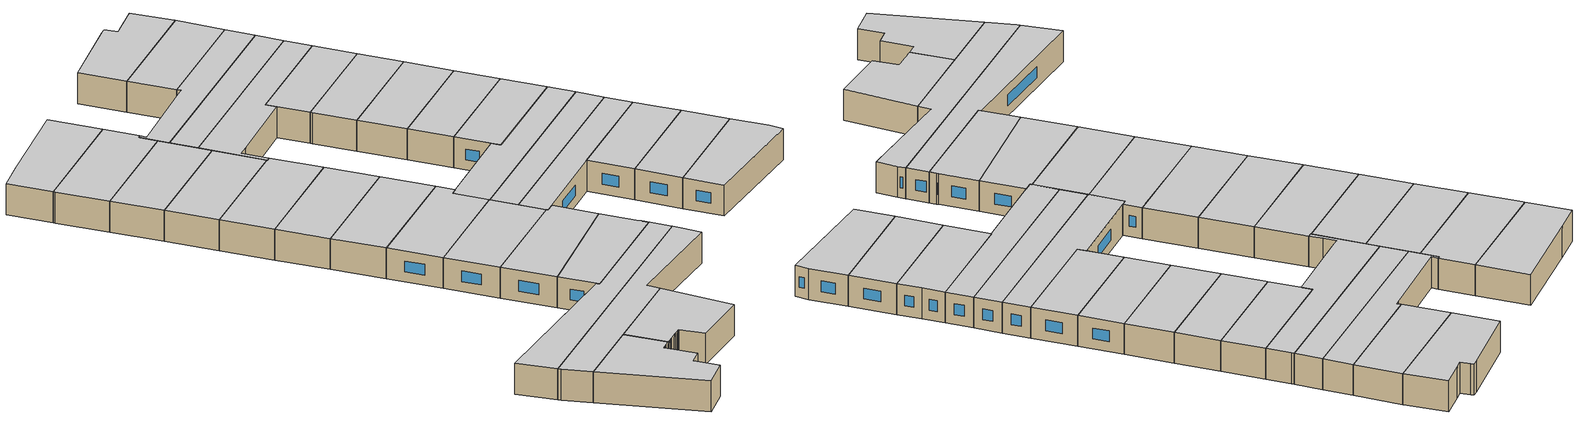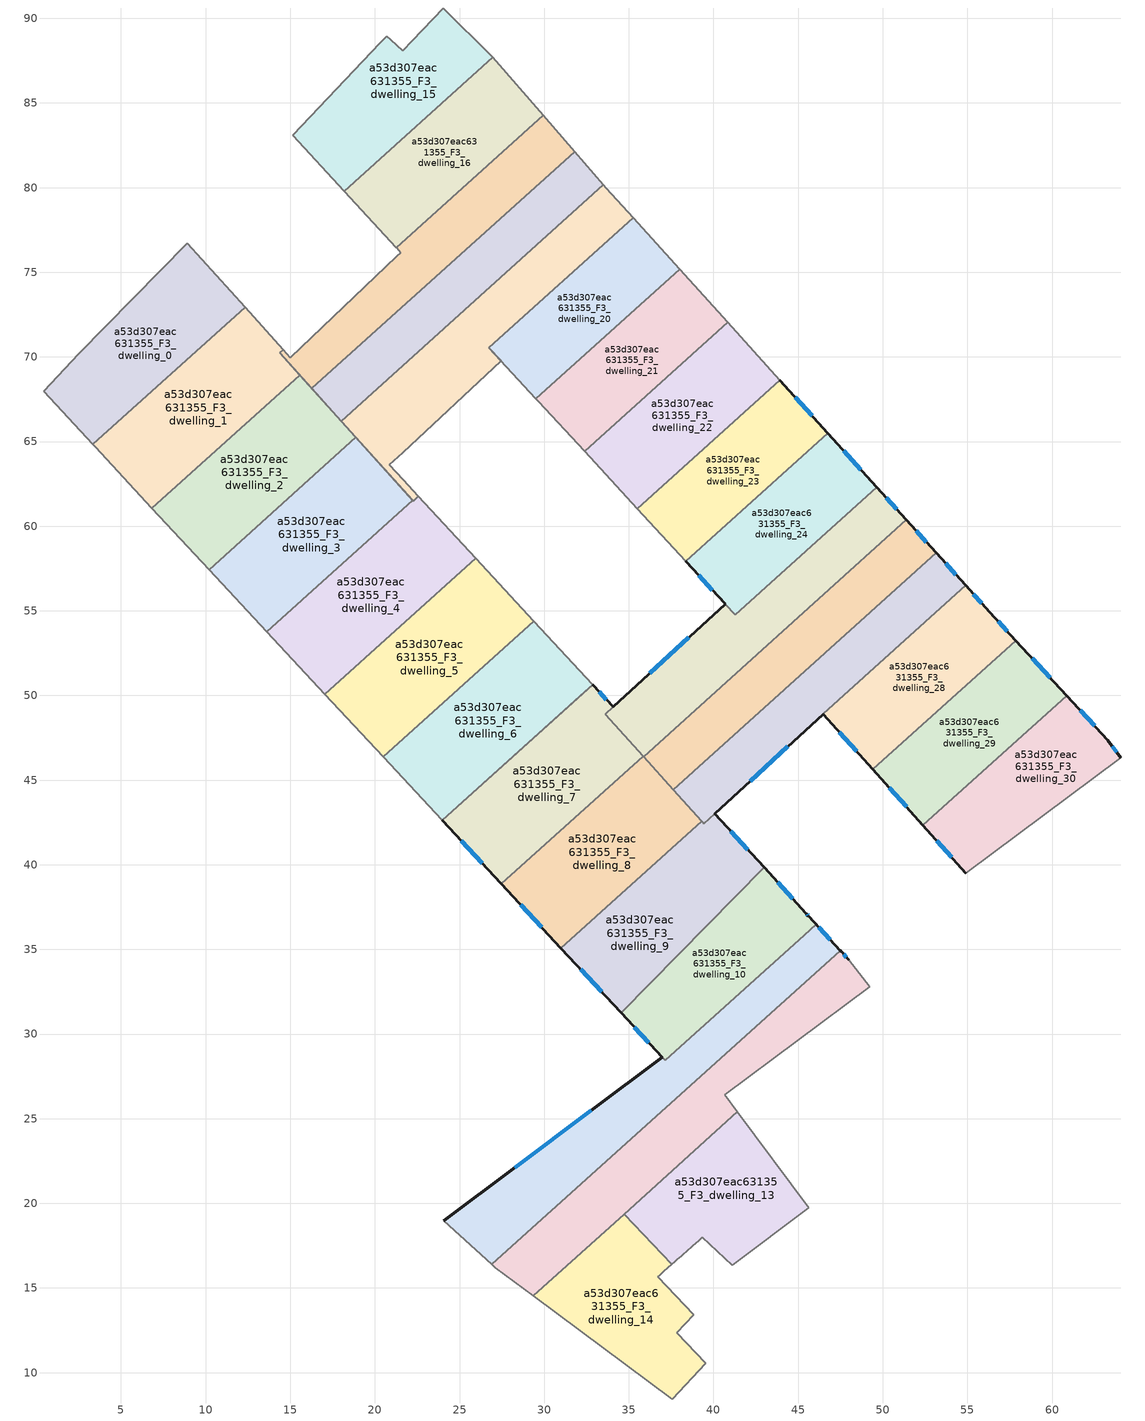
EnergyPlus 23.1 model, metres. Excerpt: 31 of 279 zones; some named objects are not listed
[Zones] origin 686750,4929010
a53d307eac631355_F3_dwelling_0
 floor to a53d307eac631355_F2_dwelling_0 (EU_floor_Construction): 8.92,76.72 12.33,72.93 3.33,64.83 0.42,67.96 2.51,70.19 z9
 wall adiabatic (EU_wall_Construction): 12.33,72.93 8.92,76.72 2.51,70.19 0.42,67.96 3.33,64.83 z9:12
 wall to a53d307eac631355_F3_dwelling_1 (EU_wall_Construction): 3.33,64.83 12.33,72.93 z9:12
 ceiling to a53d307eac631355_F4_dwelling_0 (EU_floor_Construction): 12.33,72.93 8.92,76.72 2.51,70.19 0.42,67.96 3.33,64.83 z12
a53d307eac631355_F3_dwelling_1
 floor to a53d307eac631355_F2_dwelling_1 (EU_floor_Construction): 14.57,70.43 14.37,70.25 15.55,68.93 6.83,61.07 3.47,64.68 3.33,64.83 12.33,72.93 z9
 wall to a53d307eac631355_F3_dwelling_2 (EU_wall_Construction): 6.83,61.07 15.55,68.93 z9:12
 wall adiabatic (EU_wall_Construction): 3.33,64.83 3.47,64.68 6.83,61.07 / 14.57,70.43 12.33,72.93 / 15.55,68.93 14.37,70.25 z9:12
 wall to a53d307eac631355_F3_dwelling_17 (EU_wall_Construction): 14.37,70.25 14.57,70.43 z9:12
 ceiling to a53d307eac631355_F4_dwelling_1 (EU_floor_Construction): 15.55,68.93 14.37,70.25 14.57,70.43 12.33,72.93 3.33,64.83 3.47,64.68 6.83,61.07 z12
a53d307eac631355_F3_dwelling_10
 floor to a53d307eac631355_F2_dwelling_10 (EU_floor_Construction): 45.48,37.11 45.61,36.96 46.06,36.48 45.35,35.84 37.15,28.45 34.54,31.26 42.98,39.84 z9
 wall outside (EU_wall_Construction): 45.61,36.96 45.48,37.11 42.98,39.84 / 34.54,31.26 36.97,28.64 z9:12
 wall to a53d307eac631355_F3_dwelling_9 (EU_wall_Construction): 42.98,39.84 34.54,31.26 z9:12
 wall to a53d307eac631355_F3_dwelling_11 (EU_wall_Construction): 36.97,28.64 37.15,28.45 45.35,35.84 46.06,36.48 45.61,36.96 z9:12
 window (EU_Window_Construction): 44.67,38 43.8,38.95 / 45.57,37.01 45.52,37.06 / 35.33,30.41 36.18,29.49 z9.98:11.02
 ceiling to a53d307eac631355_F4_dwelling_10 (EU_floor_Construction): 45.35,35.84 46.06,36.48 45.61,36.96 45.48,37.11 42.98,39.84 34.54,31.26 37.15,28.45 z12
a53d307eac631355_F3_dwelling_11
 floor to a53d307eac631355_F2_dwelling_11 (EU_floor_Construction): 46.06,36.48 45.62,36.97 47.5,34.92 26.9,16.4 24.07,18.97 36.97,28.64 37.15,28.45 z9
 wall outside (EU_wall_Construction): 36.97,28.64 24.07,18.97 / 47.5,34.92 45.62,36.97 z9:12
 wall to a53d307eac631355_F3_dwelling_12 (EU_wall_Construction): 26.9,16.4 47.5,34.92 z9:12
 wall adiabatic (EU_wall_Construction): 24.07,18.97 26.9,16.4 z9:12
 window (EU_Window_Construction): 32.78,25.5 28.27,22.12 / 46.89,35.59 46.23,36.3 z9.98:11.02
 ceiling to a53d307eac631355_F4_dwelling_11 (EU_floor_Construction): 37.15,28.45 36.97,28.64 24.07,18.97 26.9,16.4 47.5,34.92 45.62,36.97 46.06,36.48 z12
a53d307eac631355_F3_dwelling_12
 floor to a53d307eac631355_F2_dwelling_12 (EU_floor_Construction): 47.99,34.38 49.22,32.79 40.66,26.41 41.42,25.4 29.36,14.54 27.11,16.2 26.9,16.4 47.5,34.92 47.53,34.88 z9
 wall outside (EU_wall_Construction): 47.99,34.38 47.53,34.88 47.5,34.92 z9:12
 wall adiabatic (EU_wall_Construction): 26.9,16.4 27.11,16.2 29.36,14.54 / 41.42,25.4 40.66,26.41 49.22,32.79 47.99,34.38 z9:12
 wall to a53d307eac631355_F3_dwelling_13 (EU_wall_Construction): 34.71,19.36 41.42,25.4 z9:12
 wall to a53d307eac631355_F3_dwelling_14 (EU_wall_Construction): 29.36,14.54 34.71,19.36 z9:12
 window (EU_Window_Construction): 47.84,34.54 47.68,34.72 z9.98:11.02
 ceiling to a53d307eac631355_F4_dwelling_12 (EU_floor_Construction): 41.42,25.4 40.66,26.41 49.22,32.79 47.99,34.38 47.53,34.88 47.5,34.92 26.9,16.4 27.11,16.2 29.36,14.54 z12
a53d307eac631355_F3_dwelling_13
 floor to a53d307eac631355_F2_dwelling_13 (EU_floor_Construction): 41.42,25.4 45.62,19.75 41.11,16.34 39.34,17.98 39.23,17.88 39.12,17.79 38.78,17.49 38.62,17.35 38.55,17.29 38.09,16.89 37.87,16.69 37.72,16.55 37.53,16.39 34.71,19.36 z9
 wall adiabatic (EU_wall_Construction): 37.53,16.39 37.72,16.55 37.87,16.69 38.09,16.89 38.55,17.29 38.62,17.35 38.78,17.49 39.12,17.79 39.23,17.88 39.34,17.98 41.11,16.34 45.62,19.75 41.42,25.4 z9:12
 wall to a53d307eac631355_F3_dwelling_14 (EU_wall_Construction): 34.71,19.36 37.53,16.39 z9:12
 ceiling to a53d307eac631355_F4_dwelling_13 (EU_floor_Construction): 45.62,19.75 41.42,25.4 34.71,19.36 37.53,16.39 37.72,16.55 37.87,16.69 38.09,16.89 38.55,17.29 38.62,17.35 38.78,17.49 39.12,17.79 39.23,17.88 39.34,17.98 41.11,16.34 z12
a53d307eac631355_F3_dwelling_14
 floor to a53d307eac631355_F2_dwelling_14 (EU_floor_Construction): 37.53,16.39 37.07,15.99 37.04,15.96 36.81,15.76 36.7,15.66 38.82,13.42 37.83,12.35 39.54,10.56 37.57,8.44 29.36,14.54 34.71,19.36 z9
 wall adiabatic (EU_wall_Construction): 29.36,14.54 37.57,8.44 39.54,10.56 37.83,12.35 38.82,13.42 36.7,15.66 36.81,15.76 37.04,15.96 37.07,15.99 37.53,16.39 z9:12
 ceiling to a53d307eac631355_F4_dwelling_14 (EU_floor_Construction): 37.57,8.44 39.54,10.56 37.83,12.35 38.82,13.42 36.7,15.66 36.81,15.76 37.04,15.96 37.07,15.99 37.53,16.39 34.71,19.36 29.36,14.54 z12
a53d307eac631355_F3_dwelling_15
 floor to a53d307eac631355_F2_dwelling_15 (EU_floor_Construction): 26.91,87.75 26.96,87.69 18.19,79.79 15.15,83.08 20.32,88.55 20.69,88.95 20.93,88.73 21.63,88.07 22.21,88.69 24.03,90.61 z9
 wall adiabatic (EU_wall_Construction): 26.96,87.69 26.91,87.75 24.03,90.61 22.21,88.69 21.63,88.07 20.93,88.73 20.69,88.95 20.32,88.55 15.15,83.08 18.19,79.79 z9:12
 wall to a53d307eac631355_F3_dwelling_16 (EU_wall_Construction): 18.19,79.79 26.96,87.69 z9:12
 ceiling to a53d307eac631355_F4_dwelling_15 (EU_floor_Construction): 26.96,87.69 26.91,87.75 24.03,90.61 22.21,88.69 21.63,88.07 20.93,88.73 20.69,88.95 20.32,88.55 15.15,83.08 18.19,79.79 z12
a53d307eac631355_F3_dwelling_16
 floor to a53d307eac631355_F2_dwelling_16 (EU_floor_Construction): 26.96,87.69 29.94,84.27 21.27,76.46 18.19,79.79 z9
 wall to a53d307eac631355_F3_dwelling_17 (EU_wall_Construction): 21.27,76.46 29.94,84.27 z9:12
 wall adiabatic (EU_wall_Construction): 18.19,79.79 21.27,76.46 / 29.94,84.27 26.96,87.69 z9:12
 ceiling to a53d307eac631355_F4_dwelling_16 (EU_floor_Construction): 29.94,84.27 26.96,87.69 18.19,79.79 21.27,76.46 z12
a53d307eac631355_F3_dwelling_17
 floor to a53d307eac631355_F2_dwelling_17 (EU_floor_Construction): 29.94,84.27 31.79,82.13 16.26,68.14 14.37,70.25 14.57,70.43 15,69.95 21.29,75.93 21.53,76.16 21.28,76.44 21.27,76.46 z9
 wall adiabatic (EU_wall_Construction): 21.27,76.46 21.28,76.44 21.53,76.16 21.29,75.93 15,69.95 14.57,70.43 / 31.79,82.13 29.94,84.27 / 14.37,70.25 16.26,68.14 z9:12
 wall to a53d307eac631355_F3_dwelling_18 (EU_wall_Construction): 16.26,68.14 31.79,82.13 z9:12
 ceiling to a53d307eac631355_F4_dwelling_17 (EU_floor_Construction): 21.53,76.16 21.29,75.93 15,69.95 14.57,70.43 14.37,70.25 16.26,68.14 31.79,82.13 29.94,84.27 21.27,76.46 21.28,76.44 z12
a53d307eac631355_F3_dwelling_18
 floor to a53d307eac631355_F2_dwelling_18 (EU_floor_Construction): 31.79,82.13 33.5,80.16 18.01,66.2 16.26,68.14 z9
 wall adiabatic (EU_wall_Construction): 33.5,80.16 31.79,82.13 / 16.26,68.14 18.01,66.2 z9:12
 wall to a53d307eac631355_F3_dwelling_19 (EU_wall_Construction): 18.01,66.2 33.5,80.16 z9:12
 ceiling to a53d307eac631355_F4_dwelling_18 (EU_floor_Construction): 33.5,80.16 31.79,82.13 16.26,68.14 18.01,66.2 z12
a53d307eac631355_F3_dwelling_19
 floor to a53d307eac631355_F2_dwelling_19 (EU_floor_Construction): 33.67,79.96 35.25,78.22 26.73,70.54 27.45,69.76 21.63,64.34 20.85,63.62 21.67,62.74 22.57,61.77 22.26,61.49 18.01,66.2 33.5,80.16 z9
 wall to a53d307eac631355_F3_dwelling_4 (EU_wall_Construction): 22.26,61.49 22.57,61.77 z9:12
 wall adiabatic (EU_wall_Construction): 18.01,66.2 22.26,61.49 / 22.57,61.77 21.67,62.74 20.85,63.62 21.63,64.34 27.45,69.76 26.73,70.54 35.25,78.22 33.67,79.96 33.5,80.16 z9:12
 ceiling to a53d307eac631355_F4_dwelling_19 (EU_floor_Construction): 27.45,69.76 26.73,70.54 35.25,78.22 33.67,79.96 33.5,80.16 18.01,66.2 22.26,61.49 22.57,61.77 21.67,62.74 20.85,63.62 21.63,64.34 z12
a53d307eac631355_F3_dwelling_2
 floor to a53d307eac631355_F2_dwelling_2 (EU_floor_Construction): 15.55,68.93 18.88,65.24 10.21,57.43 6.83,61.07 z9
 wall adiabatic (EU_wall_Construction): 18.88,65.24 15.55,68.93 / 6.83,61.07 10.21,57.43 z9:12
 wall to a53d307eac631355_F3_dwelling_3 (EU_wall_Construction): 10.21,57.43 18.88,65.24 z9:12
 ceiling to a53d307eac631355_F4_dwelling_2 (EU_floor_Construction): 18.88,65.24 15.55,68.93 6.83,61.07 10.21,57.43 z12
a53d307eac631355_F3_dwelling_20
 floor to a53d307eac631355_F2_dwelling_20 (EU_floor_Construction): 35.25,78.22 37.99,75.18 29.5,67.54 26.74,70.55 z9
 wall adiabatic (EU_wall_Construction): 37.99,75.18 35.25,78.22 26.74,70.55 / 26.73,70.54 29.5,67.54 z9:12
 wall to a53d307eac631355_F3_dwelling_21 (EU_wall_Construction): 29.5,67.54 37.99,75.18 z9:12
 ceiling to a53d307eac631355_F4_dwelling_20 (EU_floor_Construction): 37.99,75.18 35.25,78.22 26.74,70.55 29.5,67.54 z12
a53d307eac631355_F3_dwelling_21
 floor to a53d307eac631355_F2_dwelling_21 (EU_floor_Construction): 37.99,75.18 40.84,72.04 32.38,64.42 29.64,67.39 29.5,67.54 z9
 wall adiabatic (EU_wall_Construction): 29.5,67.54 29.64,67.39 32.38,64.42 / 40.84,72.04 37.99,75.18 z9:12
 wall to a53d307eac631355_F3_dwelling_22 (EU_wall_Construction): 32.38,64.42 40.84,72.04 z9:12
 ceiling to a53d307eac631355_F4_dwelling_21 (EU_floor_Construction): 40.84,72.04 37.99,75.18 29.5,67.54 29.64,67.39 32.38,64.42 z12
a53d307eac631355_F3_dwelling_22
 floor to a53d307eac631355_F2_dwelling_22 (EU_floor_Construction): 40.84,72.04 43.92,68.63 35.49,61.04 32.38,64.42 z9
 wall adiabatic (EU_wall_Construction): 43.92,68.63 40.84,72.04 / 32.38,64.42 35.49,61.04 z9:12
 wall to a53d307eac631355_F3_dwelling_23 (EU_wall_Construction): 35.49,61.04 43.92,68.63 z9:12
 ceiling to a53d307eac631355_F4_dwelling_22 (EU_floor_Construction): 43.92,68.63 40.84,72.04 32.38,64.42 35.49,61.04 z12
a53d307eac631355_F3_dwelling_23
 floor to a53d307eac631355_F2_dwelling_23 (EU_floor_Construction): 43.92,68.63 46.76,65.5 38.36,57.93 35.49,61.04 z9
 wall outside (EU_wall_Construction): 46.76,65.5 43.92,68.63 z9:12
 wall to a53d307eac631355_F3_dwelling_24 (EU_wall_Construction): 38.36,57.93 46.76,65.5 z9:12
 wall adiabatic (EU_wall_Construction): 35.49,61.04 38.36,57.93 z9:12
 window (EU_Window_Construction): 45.84,66.52 44.84,67.61 z9.98:11.02
 ceiling to a53d307eac631355_F4_dwelling_23 (EU_floor_Construction): 46.76,65.5 43.92,68.63 35.49,61.04 38.36,57.93 z12
a53d307eac631355_F3_dwelling_24
 floor to a53d307eac631355_F2_dwelling_24 (EU_floor_Construction): 46.76,65.5 49.65,62.3 41.28,54.76 38.36,57.93 z9
 wall outside (EU_wall_Construction): 38.36,57.93 40.69,55.41 / 49.65,62.3 46.76,65.5 z9:12
 wall to a53d307eac631355_F3_dwelling_25 (EU_wall_Construction): 40.69,55.4 41.28,54.76 49.65,62.3 z9:12
 window (EU_Window_Construction): 39.12,57.11 39.93,56.23 / 48.71,63.34 47.7,64.46 z9.98:11.02
 ceiling to a53d307eac631355_F4_dwelling_24 (EU_floor_Construction): 49.65,62.3 46.76,65.5 38.36,57.93 41.28,54.76 z12
a53d307eac631355_F3_dwelling_25
 floor to a53d307eac631355_F2_dwelling_25 (EU_floor_Construction): 49.65,62.3 51.4,60.37 35.87,46.38 33.6,48.9 40.69,55.4 41.28,54.76 z9
 wall outside (EU_wall_Construction): 51.4,60.37 49.65,62.3 / 40.69,55.4 34.07,49.33 z9:12
 wall to a53d307eac631355_F3_dwelling_26 (EU_wall_Construction): 35.87,46.38 51.4,60.37 z9:12
 wall to a53d307eac631355_F3_dwelling_7 (EU_wall_Construction): 34.07,49.33 33.6,48.9 35.84,46.41 z9:12
 wall to a53d307eac631355_F3_dwelling_8 (EU_wall_Construction): 35.84,46.41 35.87,46.38 z9:12
 window (EU_Window_Construction): 50.83,61 50.21,61.67 / 38.54,53.43 36.22,51.31 z9.98:11.02
 ceiling to a53d307eac631355_F4_dwelling_25 (EU_floor_Construction): 41.28,54.76 40.69,55.4 33.6,48.9 35.87,46.38 51.4,60.37 49.65,62.3 z12
a53d307eac631355_F3_dwelling_26
 floor to a53d307eac631355_F2_dwelling_26 (EU_floor_Construction): 51.4,60.37 53.14,58.43 37.61,44.44 35.87,46.38 z9
 wall outside (EU_wall_Construction): 53.14,58.43 51.4,60.37 z9:12
 wall to a53d307eac631355_F3_dwelling_27 (EU_wall_Construction): 37.61,44.44 53.14,58.43 z9:12
 wall to a53d307eac631355_F3_dwelling_8 (EU_wall_Construction): 35.87,46.38 37.61,44.44 z9:12
 window (EU_Window_Construction): 52.58,59.06 51.96,59.74 z9.98:11.02
 ceiling to a53d307eac631355_F4_dwelling_26 (EU_floor_Construction): 53.14,58.43 51.4,60.37 35.87,46.38 37.61,44.44 z12
a53d307eac631355_F3_dwelling_27
 floor to a53d307eac631355_F2_dwelling_27 (EU_floor_Construction): 53.14,58.43 54.89,56.5 46.47,48.92 46.48,48.9 39.42,42.43 39.35,42.51 37.61,44.44 z9
 wall outside (EU_wall_Construction): 54.89,56.5 53.14,58.43 / 40.08,43.03 46.48,48.9 z9:12
 wall to a53d307eac631355_F3_dwelling_28 (EU_wall_Construction): 46.48,48.9 46.47,48.92 54.89,56.5 z9:12
 wall to a53d307eac631355_F3_dwelling_9 (EU_wall_Construction): 39.43,42.43 40.07,43.02 / 39.35,42.51 39.42,42.43 / 39.3,42.57 39.36,42.51 z9:12
 wall to a53d307eac631355_F3_dwelling_8 (EU_wall_Construction): 37.61,44.44 39.3,42.56 z9:12
 window (EU_Window_Construction): 54.32,57.13 53.71,57.81 / 42.16,44.94 44.4,46.99 z9.98:11.02
 ceiling to a53d307eac631355_F4_dwelling_27 (EU_floor_Construction): 46.48,48.9 46.47,48.92 54.89,56.5 53.14,58.43 37.61,44.44 39.35,42.51 39.42,42.43 z12
a53d307eac631355_F3_dwelling_28
 floor to a53d307eac631355_F2_dwelling_28 (EU_floor_Construction): 56.32,54.92 57.87,53.25 49.41,45.63 46.48,48.9 46.47,48.92 54.89,56.5 z9
 wall outside (EU_wall_Construction): 57.87,53.25 56.32,54.92 54.89,56.5 / 46.48,48.9 49.41,45.63 z9:12
 wall to a53d307eac631355_F3_dwelling_29 (EU_wall_Construction): 49.41,45.63 57.87,53.25 z9:12
 window (EU_Window_Construction): 55.86,55.44 55.36,55.99 / 57.36,53.79 56.82,54.38 / 47.44,47.84 48.46,46.7 z9.98:11.02
 ceiling to a53d307eac631355_F4_dwelling_28 (EU_floor_Construction): 57.87,53.25 56.32,54.92 54.89,56.5 46.47,48.92 46.48,48.9 49.41,45.63 z12
a53d307eac631355_F3_dwelling_29
 floor to a53d307eac631355_F2_dwelling_29 (EU_floor_Construction): 57.87,53.25 60.86,50 52.36,42.34 49.41,45.63 z9
 wall outside (EU_wall_Construction): 60.86,50 57.87,53.25 / 49.41,45.63 52.36,42.34 z9:12
 wall to a53d307eac631355_F3_dwelling_30 (EU_wall_Construction): 52.36,42.34 60.86,50 z9:12
 window (EU_Window_Construction): 59.89,51.06 58.84,52.19 / 50.37,44.56 51.4,43.41 z9.98:11.02
 ceiling to a53d307eac631355_F4_dwelling_29 (EU_floor_Construction): 60.86,50 57.87,53.25 49.41,45.63 52.36,42.34 z12
a53d307eac631355_F3_dwelling_3
 floor to a53d307eac631355_F2_dwelling_3 (EU_floor_Construction): 18.88,65.24 22.22,61.53 13.61,53.77 10.21,57.43 z9
 wall adiabatic (EU_wall_Construction): 22.22,61.53 18.88,65.24 / 10.21,57.43 13.61,53.77 z9:12
 wall to a53d307eac631355_F3_dwelling_4 (EU_wall_Construction): 13.61,53.77 22.22,61.53 z9:12
 ceiling to a53d307eac631355_F4_dwelling_3 (EU_floor_Construction): 22.22,61.53 18.88,65.24 10.21,57.43 13.61,53.77 z12
a53d307eac631355_F3_dwelling_30
 floor to a53d307eac631355_F2_dwelling_30 (EU_floor_Construction): 63.3,47.35 64.07,46.31 54.9,39.51 52.36,42.34 60.86,50 z9
 wall outside (EU_wall_Construction): 52.36,42.34 54.9,39.51 / 64.07,46.31 63.3,47.35 60.86,50 z9:12
 wall adiabatic (EU_wall_Construction): 54.9,39.51 64.07,46.31 z9:12
 window (EU_Window_Construction): 53.19,41.42 54.08,40.43 / 62.51,48.21 61.65,49.14 / 63.82,46.65 63.55,47.01 z9.98:11.02
 ceiling to a53d307eac631355_F4_dwelling_30 (EU_floor_Construction): 64.07,46.31 63.3,47.35 60.86,50 52.36,42.34 54.9,39.51 z12
a53d307eac631355_F3_dwelling_4
 floor to a53d307eac631355_F2_dwelling_4 (EU_floor_Construction): 22.57,61.77 25.95,58.11 17.04,50.08 13.61,53.77 22.22,61.53 22.26,61.49 z9
 wall adiabatic (EU_wall_Construction): 22.26,61.49 22.22,61.53 / 13.61,53.77 17.04,50.08 25.95,58.11 22.57,61.77 z9:12
 ceiling to a53d307eac631355_F4_dwelling_4 (EU_floor_Construction): 25.95,58.11 22.57,61.77 22.26,61.49 22.22,61.53 13.61,53.77 17.04,50.08 z12
a53d307eac631355_F3_dwelling_5
 floor to a53d307eac631355_F2_dwelling_5 (EU_floor_Construction): 25.96,58.11 29.39,54.39 20.49,46.37 17.04,50.08 z9
 wall adiabatic (EU_wall_Construction): 29.39,54.39 25.96,58.11 17.04,50.08 20.49,46.37 z9:12
 wall to a53d307eac631355_F3_dwelling_6 (EU_wall_Construction): 20.49,46.37 29.39,54.39 z9:12
 ceiling to a53d307eac631355_F4_dwelling_5 (EU_floor_Construction): 29.39,54.39 25.96,58.11 17.04,50.08 20.49,46.37 z12
a53d307eac631355_F3_dwelling_6
 floor to a53d307eac631355_F2_dwelling_6 (EU_floor_Construction): 29.39,54.39 32.85,50.65 23.97,42.63 20.49,46.37 z9
 wall adiabatic (EU_wall_Construction): 20.49,46.37 23.97,42.63 32.4,50.23 32.86,50.64 / 32.85,50.65 29.39,54.39 z9:12
 ceiling to a53d307eac631355_F4_dwelling_6 (EU_floor_Construction): 32.85,50.65 29.39,54.39 20.49,46.37 23.97,42.63 z12
a53d307eac631355_F3_dwelling_7
 floor to a53d307eac631355_F2_dwelling_7 (EU_floor_Construction): 34.07,49.33 33.6,48.9 35.84,46.41 27.47,38.87 23.97,42.63 32.86,50.64 z9
 wall outside (EU_wall_Construction): 34.07,49.33 32.86,50.64 / 23.97,42.63 27.47,38.87 z9:12
 wall to a53d307eac631355_F3_dwelling_8 (EU_wall_Construction): 27.47,38.87 35.84,46.41 z9:12
 wall adiabatic (EU_wall_Construction): 32.86,50.64 23.97,42.63 z9:12
 window (EU_Window_Construction): 33.68,49.76 33.25,50.22 / 25.1,41.41 26.33,40.09 z9.98:11.02
 ceiling to a53d307eac631355_F4_dwelling_7 (EU_floor_Construction): 35.84,46.41 33.6,48.9 34.07,49.33 32.86,50.64 23.97,42.63 27.47,38.87 z12
a53d307eac631355_F3_dwelling_8
 floor to a53d307eac631355_F2_dwelling_8 (EU_floor_Construction): 35.84,46.41 39.3,42.57 30.99,35.08 27.47,38.87 z9
 wall outside (EU_wall_Construction): 27.47,38.87 30.99,35.08 z9:12
 wall to a53d307eac631355_F3_dwelling_9 (EU_wall_Construction): 30.99,35.08 39.3,42.57 z9:12
 window (EU_Window_Construction): 28.61,37.64 29.84,36.31 z9.98:11.02
 ceiling to a53d307eac631355_F4_dwelling_8 (EU_floor_Construction): 39.3,42.57 35.84,46.41 27.47,38.87 30.99,35.08 z12
a53d307eac631355_F3_dwelling_9
 floor to a53d307eac631355_F2_dwelling_9 (EU_floor_Construction): 40.07,43.02 42.98,39.84 34.54,31.26 30.99,35.08 39.3,42.57 39.43,42.43 z9
 wall outside (EU_wall_Construction): 42.98,39.84 40.07,43.02 / 30.99,35.08 34.54,31.26 z9:12
 window (EU_Window_Construction): 42.04,40.88 41.02,41.99 / 32.15,33.83 33.39,32.5 z9.98:11.02
 ceiling to a53d307eac631355_F4_dwelling_9 (EU_floor_Construction): 34.54,31.26 42.98,39.84 40.07,43.02 39.43,42.43 39.3,42.57 30.99,35.08 z12
[Building]
EU S2 Campaign: North Axis=0; Terrain=City; Solar Distribution=FullExterior
[Site:Location]
Bologna: Latitude=44.5; Longitude=11.25; Time Zone=1; Elevation=37
[SizingPeriod:WeatherFileDays]
AnnualSizingPeriod: Begin Month=1; Begin Day of Month=1; End Month=12; End Day of Month=31; Day of Week for Start Day=Monday; Use Weather File Daylight Saving Period=No; Use Weather File Rain and Snow Indicators=No
[MATERIAL]
EU_InternalMass_Material: Roughness=MediumRough; Thickness=0.1; Conductivity=1; Density=1800; Specific Heat=900; Thermal Absorptance=0.9; Solar Absorptance=0.7; Visible Absorptance=0.7
[MATERIAL:NOMASS] Roughness=MediumRough; Thermal Absorptance=0.9; Solar Absorptance=0.7; Visible Absorptance=0.7
Name | Thermal Resistance
EU_wall_NoMass | 0.905828
EU_floor_NoMass | 0.67114
[WINDOWMATERIAL:SIMPLEGLAZINGSYSTEM]
EU_Window_SimpleGlazing: UFactor=4.52486; Solar Heat Gain Coefficient=0.85; Visible Transmittance=0.85
[CONSTRUCTION]
EU_wall_Construction: EU_wall_NoMass
EU_floor_Construction: EU_floor_NoMass
EU_Window_Construction: EU_Window_SimpleGlazing
EU_InternalMass_Construction: EU_InternalMass_Material
[ZONE] Type=1; Multiplier=1; Ceiling Height=autocalculate; Floor Area=autocalculate; Part of Total Floor Area=Yes
Name | Volume
a53d307eac631355_F3_dwelling_0 | 171.604
a53d307eac631355_F3_dwelling_1 | 184.271
a53d307eac631355_F3_dwelling_10 | 151.141
a53d307eac631355_F3_dwelling_11 | 222.594
a53d307eac631355_F3_dwelling_12 | 223.252
a53d307eac631355_F3_dwelling_13 | 155.102
a53d307eac631355_F3_dwelling_14 | 157.271
a53d307eac631355_F3_dwelling_15 | 160.153
a53d307eac631355_F3_dwelling_16 | 159.698
a53d307eac631355_F3_dwelling_17 | 163.465
a53d307eac631355_F3_dwelling_18 | 163.493
a53d307eac631355_F3_dwelling_19 | 198.623
a53d307eac631355_F3_dwelling_2 | 174.372
a53d307eac631355_F3_dwelling_20 | 140.32
a53d307eac631355_F3_dwelling_21 | 145.242
a53d307eac631355_F3_dwelling_22 | 156.439
a53d307eac631355_F3_dwelling_23 | 143.767
a53d307eac631355_F3_dwelling_24 | 145.678
a53d307eac631355_F3_dwelling_25 | 187.222
a53d307eac631355_F3_dwelling_26 | 163.474
a53d307eac631355_F3_dwelling_27 | 165.2
a53d307eac631355_F3_dwelling_28 | 150.135
a53d307eac631355_F3_dwelling_29 | 151.158
a53d307eac631355_F3_dwelling_3 | 174.359
a53d307eac631355_F3_dwelling_30 | 149.488
a53d307eac631355_F3_dwelling_4 | 181.154
a53d307eac631355_F3_dwelling_5 | 182.189
a53d307eac631355_F3_dwelling_6 | 183.219
a53d307eac631355_F3_dwelling_7 | 177.751
a53d307eac631355_F3_dwelling_8 | 174.38
a53d307eac631355_F3_dwelling_9 | 174.817
[INTERNALMASS] Construction=EU_InternalMass_Construction
Name | Zone or ZoneList | Surface Area
a53d307eac631355_F3_dwelling_0_EU_InternalMass | a53d307eac631355_F3_dwelling_0 | 57.1994
a53d307eac631355_F3_dwelling_1_EU_InternalMass | a53d307eac631355_F3_dwelling_1 | 61.4251
a53d307eac631355_F3_dwelling_2_EU_InternalMass | a53d307eac631355_F3_dwelling_2 | 58.1245
a53d307eac631355_F3_dwelling_3_EU_InternalMass | a53d307eac631355_F3_dwelling_3 | 58.1197
a53d307eac631355_F3_dwelling_4_EU_InternalMass | a53d307eac631355_F3_dwelling_4 | 60.388
a53d307eac631355_F3_dwelling_5_EU_InternalMass | a53d307eac631355_F3_dwelling_5 | 60.7557
a53d307eac631355_F3_dwelling_6_EU_InternalMass | a53d307eac631355_F3_dwelling_6 | 61.1039
a53d307eac631355_F3_dwelling_7_EU_InternalMass | a53d307eac631355_F3_dwelling_7 | 59.2516
a53d307eac631355_F3_dwelling_8_EU_InternalMass | a53d307eac631355_F3_dwelling_8 | 58.1268
a53d307eac631355_F3_dwelling_9_EU_InternalMass | a53d307eac631355_F3_dwelling_9 | 58.2725
a53d307eac631355_F3_dwelling_10_EU_InternalMass | a53d307eac631355_F3_dwelling_10 | 50.3778
a53d307eac631355_F3_dwelling_11_EU_InternalMass | a53d307eac631355_F3_dwelling_11 | 74.1855
a53d307eac631355_F3_dwelling_12_EU_InternalMass | a53d307eac631355_F3_dwelling_12 | 74.412
a53d307eac631355_F3_dwelling_13_EU_InternalMass | a53d307eac631355_F3_dwelling_13 | 51.7014
a53d307eac631355_F3_dwelling_14_EU_InternalMass | a53d307eac631355_F3_dwelling_14 | 52.428
a53d307eac631355_F3_dwelling_15_EU_InternalMass | a53d307eac631355_F3_dwelling_15 | 53.3843
a53d307eac631355_F3_dwelling_16_EU_InternalMass | a53d307eac631355_F3_dwelling_16 | 53.2325
a53d307eac631355_F3_dwelling_17_EU_InternalMass | a53d307eac631355_F3_dwelling_17 | 54.4884
a53d307eac631355_F3_dwelling_18_EU_InternalMass | a53d307eac631355_F3_dwelling_18 | 54.4977
a53d307eac631355_F3_dwelling_19_EU_InternalMass | a53d307eac631355_F3_dwelling_19 | 66.2078
a53d307eac631355_F3_dwelling_20_EU_InternalMass | a53d307eac631355_F3_dwelling_20 | 46.7851
a53d307eac631355_F3_dwelling_21_EU_InternalMass | a53d307eac631355_F3_dwelling_21 | 48.4154
a53d307eac631355_F3_dwelling_22_EU_InternalMass | a53d307eac631355_F3_dwelling_22 | 52.146
a53d307eac631355_F3_dwelling_23_EU_InternalMass | a53d307eac631355_F3_dwelling_23 | 47.9225
a53d307eac631355_F3_dwelling_24_EU_InternalMass | a53d307eac631355_F3_dwelling_24 | 48.5579
a53d307eac631355_F3_dwelling_25_EU_InternalMass | a53d307eac631355_F3_dwelling_25 | 62.4068
a53d307eac631355_F3_dwelling_26_EU_InternalMass | a53d307eac631355_F3_dwelling_26 | 54.4913
a53d307eac631355_F3_dwelling_27_EU_InternalMass | a53d307eac631355_F3_dwelling_27 | 55.0936
a53d307eac631355_F3_dwelling_28_EU_InternalMass | a53d307eac631355_F3_dwelling_28 | 50.0516
a53d307eac631355_F3_dwelling_29_EU_InternalMass | a53d307eac631355_F3_dwelling_29 | 50.3859
a53d307eac631355_F3_dwelling_30_EU_InternalMass | a53d307eac631355_F3_dwelling_30 | 49.829
[OTHEREQUIPMENT] Fuel Type=Electricity; Design Level Calculation Method=Watts/Area; Power per Zone Floor Area=1; Fraction Latent=0; Fraction Radiant=0; Fraction Lost=0; Carbon Dioxide Generation Rate=0; EndUse Subcategory=EU_Step8_InternalGains
Name | Zone or ZoneList or Space or SpaceList | Schedule
EU_Step8_InternalGain_a53d307eac631355_F3_dwelling_0_f000 | a53d307eac631355_F3_dwelling_0 | EU_Step8_GainSchedule_a53d307eac631355_F3_dwelling_0_f000
EU_Step8_InternalGain_a53d307eac631355_F3_dwelling_1_f000 | a53d307eac631355_F3_dwelling_1 | EU_Step8_GainSchedule_a53d307eac631355_F3_dwelling_1_f000
EU_Step8_InternalGain_a53d307eac631355_F3_dwelling_2_f000 | a53d307eac631355_F3_dwelling_2 | EU_Step8_GainSchedule_a53d307eac631355_F3_dwelling_2_f000
EU_Step8_InternalGain_a53d307eac631355_F3_dwelling_3_f000 | a53d307eac631355_F3_dwelling_3 | EU_Step8_GainSchedule_a53d307eac631355_F3_dwelling_3_f000
EU_Step8_InternalGain_a53d307eac631355_F3_dwelling_4_f000 | a53d307eac631355_F3_dwelling_4 | EU_Step8_GainSchedule_a53d307eac631355_F3_dwelling_4_f000
EU_Step8_InternalGain_a53d307eac631355_F3_dwelling_5_f000 | a53d307eac631355_F3_dwelling_5 | EU_Step8_GainSchedule_a53d307eac631355_F3_dwelling_5_f000
EU_Step8_InternalGain_a53d307eac631355_F3_dwelling_6_f000 | a53d307eac631355_F3_dwelling_6 | EU_Step8_GainSchedule_a53d307eac631355_F3_dwelling_6_f000
EU_Step8_InternalGain_a53d307eac631355_F3_dwelling_7_f000 | a53d307eac631355_F3_dwelling_7 | EU_Step8_GainSchedule_a53d307eac631355_F3_dwelling_7_f000
EU_Step8_InternalGain_a53d307eac631355_F3_dwelling_8_f000 | a53d307eac631355_F3_dwelling_8 | EU_Step8_GainSchedule_a53d307eac631355_F3_dwelling_8_f000
EU_Step8_InternalGain_a53d307eac631355_F3_dwelling_9_f000 | a53d307eac631355_F3_dwelling_9 | EU_Step8_GainSchedule_a53d307eac631355_F3_dwelling_9_f000
EU_Step8_InternalGain_a53d307eac631355_F3_dwelling_10_f000 | a53d307eac631355_F3_dwelling_10 | EU_Step8_GainSchedule_a53d307eac631355_F3_dwelling_10_f000
EU_Step8_InternalGain_a53d307eac631355_F3_dwelling_11_f000 | a53d307eac631355_F3_dwelling_11 | EU_Step8_GainSchedule_a53d307eac631355_F3_dwelling_11_f000
EU_Step8_InternalGain_a53d307eac631355_F3_dwelling_12_f000 | a53d307eac631355_F3_dwelling_12 | EU_Step8_GainSchedule_a53d307eac631355_F3_dwelling_12_f000
EU_Step8_InternalGain_a53d307eac631355_F3_dwelling_13_f000 | a53d307eac631355_F3_dwelling_13 | EU_Step8_GainSchedule_a53d307eac631355_F3_dwelling_13_f000
EU_Step8_InternalGain_a53d307eac631355_F3_dwelling_14_f000 | a53d307eac631355_F3_dwelling_14 | EU_Step8_GainSchedule_a53d307eac631355_F3_dwelling_14_f000
EU_Step8_InternalGain_a53d307eac631355_F3_dwelling_15_f000 | a53d307eac631355_F3_dwelling_15 | EU_Step8_GainSchedule_a53d307eac631355_F3_dwelling_15_f000
EU_Step8_InternalGain_a53d307eac631355_F3_dwelling_16_f000 | a53d307eac631355_F3_dwelling_16 | EU_Step8_GainSchedule_a53d307eac631355_F3_dwelling_16_f000
EU_Step8_InternalGain_a53d307eac631355_F3_dwelling_17_f000 | a53d307eac631355_F3_dwelling_17 | EU_Step8_GainSchedule_a53d307eac631355_F3_dwelling_17_f000
EU_Step8_InternalGain_a53d307eac631355_F3_dwelling_18_f000 | a53d307eac631355_F3_dwelling_18 | EU_Step8_GainSchedule_a53d307eac631355_F3_dwelling_18_f000
EU_Step8_InternalGain_a53d307eac631355_F3_dwelling_19_f000 | a53d307eac631355_F3_dwelling_19 | EU_Step8_GainSchedule_a53d307eac631355_F3_dwelling_19_f000
EU_Step8_InternalGain_a53d307eac631355_F3_dwelling_20_f000 | a53d307eac631355_F3_dwelling_20 | EU_Step8_GainSchedule_a53d307eac631355_F3_dwelling_20_f000
EU_Step8_InternalGain_a53d307eac631355_F3_dwelling_21_f000 | a53d307eac631355_F3_dwelling_21 | EU_Step8_GainSchedule_a53d307eac631355_F3_dwelling_21_f000
EU_Step8_InternalGain_a53d307eac631355_F3_dwelling_22_f000 | a53d307eac631355_F3_dwelling_22 | EU_Step8_GainSchedule_a53d307eac631355_F3_dwelling_22_f000
EU_Step8_InternalGain_a53d307eac631355_F3_dwelling_23_f000 | a53d307eac631355_F3_dwelling_23 | EU_Step8_GainSchedule_a53d307eac631355_F3_dwelling_23_f000
EU_Step8_InternalGain_a53d307eac631355_F3_dwelling_24_f000 | a53d307eac631355_F3_dwelling_24 | EU_Step8_GainSchedule_a53d307eac631355_F3_dwelling_24_f000
EU_Step8_InternalGain_a53d307eac631355_F3_dwelling_25_f000 | a53d307eac631355_F3_dwelling_25 | EU_Step8_GainSchedule_a53d307eac631355_F3_dwelling_25_f000
EU_Step8_InternalGain_a53d307eac631355_F3_dwelling_26_f000 | a53d307eac631355_F3_dwelling_26 | EU_Step8_GainSchedule_a53d307eac631355_F3_dwelling_26_f000
EU_Step8_InternalGain_a53d307eac631355_F3_dwelling_27_f000 | a53d307eac631355_F3_dwelling_27 | EU_Step8_GainSchedule_a53d307eac631355_F3_dwelling_27_f000
EU_Step8_InternalGain_a53d307eac631355_F3_dwelling_28_f000 | a53d307eac631355_F3_dwelling_28 | EU_Step8_GainSchedule_a53d307eac631355_F3_dwelling_28_f000
EU_Step8_InternalGain_a53d307eac631355_F3_dwelling_29_f000 | a53d307eac631355_F3_dwelling_29 | EU_Step8_GainSchedule_a53d307eac631355_F3_dwelling_29_f000
EU_Step8_InternalGain_a53d307eac631355_F3_dwelling_30_f000 | a53d307eac631355_F3_dwelling_30 | EU_Step8_GainSchedule_a53d307eac631355_F3_dwelling_30_f000
[ZONEVENTILATION:DESIGNFLOWRATE] Schedule=EU_AlwaysOn; Design Flow Rate Calculation Method=AirChanges/Hour; Air Changes per Hour=0.73129; Ventilation Type=Natural; Fan Pressure Rise=0; Fan Total Efficiency=1; Constant Term Coefficient=1; Temperature Term Coefficient=0; Velocity Term Coefficient=0; Velocity Squared Term Coefficient=0; Minimum Indoor Temperature=-100; Maximum Indoor Temperature=100; Delta Temperature=-100; Minimum Outdoor Temperature=-100; Maximum Outdoor Temperature=100; Maximum Wind Speed=40
Name | Zone or ZoneList or Space or SpaceList
EU_ConstantAir_a53d307eac631355_F3_dwelling_0 | a53d307eac631355_F3_dwelling_0
EU_ConstantAir_a53d307eac631355_F3_dwelling_1 | a53d307eac631355_F3_dwelling_1
EU_ConstantAir_a53d307eac631355_F3_dwelling_2 | a53d307eac631355_F3_dwelling_2
EU_ConstantAir_a53d307eac631355_F3_dwelling_3 | a53d307eac631355_F3_dwelling_3
EU_ConstantAir_a53d307eac631355_F3_dwelling_4 | a53d307eac631355_F3_dwelling_4
EU_ConstantAir_a53d307eac631355_F3_dwelling_5 | a53d307eac631355_F3_dwelling_5
EU_ConstantAir_a53d307eac631355_F3_dwelling_6 | a53d307eac631355_F3_dwelling_6
EU_ConstantAir_a53d307eac631355_F3_dwelling_7 | a53d307eac631355_F3_dwelling_7
EU_ConstantAir_a53d307eac631355_F3_dwelling_8 | a53d307eac631355_F3_dwelling_8
EU_ConstantAir_a53d307eac631355_F3_dwelling_9 | a53d307eac631355_F3_dwelling_9
EU_ConstantAir_a53d307eac631355_F3_dwelling_10 | a53d307eac631355_F3_dwelling_10
EU_ConstantAir_a53d307eac631355_F3_dwelling_11 | a53d307eac631355_F3_dwelling_11
EU_ConstantAir_a53d307eac631355_F3_dwelling_12 | a53d307eac631355_F3_dwelling_12
EU_ConstantAir_a53d307eac631355_F3_dwelling_13 | a53d307eac631355_F3_dwelling_13
EU_ConstantAir_a53d307eac631355_F3_dwelling_14 | a53d307eac631355_F3_dwelling_14
EU_ConstantAir_a53d307eac631355_F3_dwelling_15 | a53d307eac631355_F3_dwelling_15
EU_ConstantAir_a53d307eac631355_F3_dwelling_16 | a53d307eac631355_F3_dwelling_16
EU_ConstantAir_a53d307eac631355_F3_dwelling_17 | a53d307eac631355_F3_dwelling_17
EU_ConstantAir_a53d307eac631355_F3_dwelling_18 | a53d307eac631355_F3_dwelling_18
EU_ConstantAir_a53d307eac631355_F3_dwelling_19 | a53d307eac631355_F3_dwelling_19
EU_ConstantAir_a53d307eac631355_F3_dwelling_20 | a53d307eac631355_F3_dwelling_20
EU_ConstantAir_a53d307eac631355_F3_dwelling_21 | a53d307eac631355_F3_dwelling_21
EU_ConstantAir_a53d307eac631355_F3_dwelling_22 | a53d307eac631355_F3_dwelling_22
EU_ConstantAir_a53d307eac631355_F3_dwelling_23 | a53d307eac631355_F3_dwelling_23
EU_ConstantAir_a53d307eac631355_F3_dwelling_24 | a53d307eac631355_F3_dwelling_24
EU_ConstantAir_a53d307eac631355_F3_dwelling_25 | a53d307eac631355_F3_dwelling_25
EU_ConstantAir_a53d307eac631355_F3_dwelling_26 | a53d307eac631355_F3_dwelling_26
EU_ConstantAir_a53d307eac631355_F3_dwelling_27 | a53d307eac631355_F3_dwelling_27
EU_ConstantAir_a53d307eac631355_F3_dwelling_28 | a53d307eac631355_F3_dwelling_28
EU_ConstantAir_a53d307eac631355_F3_dwelling_29 | a53d307eac631355_F3_dwelling_29
EU_ConstantAir_a53d307eac631355_F3_dwelling_30 | a53d307eac631355_F3_dwelling_30
[HVACTEMPLATE:THERMOSTAT] Constant Heating Setpoint=20; Constant Cooling Setpoint=50
EU_HeatOnly_a53d307eac631355_F4_dwelling_15; EU_HeatOnly_a53d307eac631355_F4_dwelling_16; EU_HeatOnly_a53d307eac631355_F4_dwelling_17; EU_HeatOnly_a53d307eac631355_F4_dwelling_18; EU_HeatOnly_a53d307eac631355_F4_dwelling_19; EU_HeatOnly_a53d307eac631355_F4_dwelling_20; EU_HeatOnly_a53d307eac631355_F4_dwelling_21; EU_HeatOnly_a53d307eac631355_F4_dwelling_22; EU_HeatOnly_a53d307eac631355_F4_dwelling_23; EU_HeatOnly_a53d307eac631355_F4_dwelling_24; EU_HeatOnly_a53d307eac631355_F4_dwelling_25; EU_HeatOnly_a53d307eac631355_F4_dwelling_26; EU_HeatOnly_a53d307eac631355_F4_dwelling_27; EU_HeatOnly_a53d307eac631355_F4_dwelling_28; EU_HeatOnly_a53d307eac631355_F4_dwelling_29; EU_HeatOnly_a53d307eac631355_F4_dwelling_30; EU_HeatOnly_a53d307eac631355_F5_dwelling_0; EU_HeatOnly_a53d307eac631355_F5_dwelling_1; EU_HeatOnly_a53d307eac631355_F5_dwelling_2; EU_HeatOnly_a53d307eac631355_F5_dwelling_3; EU_HeatOnly_a53d307eac631355_F5_dwelling_4; EU_HeatOnly_a53d307eac631355_F5_dwelling_5; EU_HeatOnly_a53d307eac631355_F5_dwelling_6; EU_HeatOnly_a53d307eac631355_F5_dwelling_7; EU_HeatOnly_a53d307eac631355_F5_dwelling_8; EU_HeatOnly_a53d307eac631355_F5_dwelling_9; EU_HeatOnly_a53d307eac631355_F5_dwelling_10; EU_HeatOnly_a53d307eac631355_F5_dwelling_11; EU_HeatOnly_a53d307eac631355_F5_dwelling_12; EU_HeatOnly_a53d307eac631355_F5_dwelling_13; EU_HeatOnly_a53d307eac631355_F5_dwelling_14; EU_HeatOnly_a53d307eac631355_F5_dwelling_15; EU_HeatOnly_a53d307eac631355_F5_dwelling_16; EU_HeatOnly_a53d307eac631355_F5_dwelling_17; EU_HeatOnly_a53d307eac631355_F5_dwelling_18; EU_HeatOnly_a53d307eac631355_F5_dwelling_19; EU_HeatOnly_a53d307eac631355_F5_dwelling_20; EU_HeatOnly_a53d307eac631355_F5_dwelling_21; EU_HeatOnly_a53d307eac631355_F5_dwelling_22; EU_HeatOnly_a53d307eac631355_F5_dwelling_23; EU_HeatOnly_a53d307eac631355_F5_dwelling_24; EU_HeatOnly_a53d307eac631355_F5_dwelling_25; EU_HeatOnly_a53d307eac631355_F5_dwelling_26; EU_HeatOnly_a53d307eac631355_F5_dwelling_27; EU_HeatOnly_a53d307eac631355_F5_dwelling_28; EU_HeatOnly_a53d307eac631355_F5_dwelling_29; EU_HeatOnly_a53d307eac631355_F5_dwelling_30; EU_HeatOnly_a53d307eac631355_F6_dwelling_0; EU_HeatOnly_a53d307eac631355_F6_dwelling_1; EU_HeatOnly_a53d307eac631355_F6_dwelling_2; EU_HeatOnly_a53d307eac631355_F6_dwelling_3; EU_HeatOnly_a53d307eac631355_F6_dwelling_4; EU_HeatOnly_a53d307eac631355_F6_dwelling_5; EU_HeatOnly_a53d307eac631355_F6_dwelling_6; EU_HeatOnly_a53d307eac631355_F6_dwelling_7; EU_HeatOnly_a53d307eac631355_F6_dwelling_8
[HVACTEMPLATE:ZONE:IDEALLOADSAIRSYSTEM] System Availability Schedule=EU_AlwaysOn; Maximum Heating Supply Air Temperature=50; Minimum Cooling Supply Air Temperature=13; Maximum Heating Supply Air Humidity Ratio=0.0156; Minimum Cooling Supply Air Humidity Ratio=0.0077; Heating Limit=NoLimit; Cooling Limit=NoLimit; Heating Availability Schedule=EU_AlwaysOn; Cooling Availability Schedule=EU_CoolingOff; Dehumidification Control Type=ConstantSensibleHeatRatio; Cooling Sensible Heat Ratio=0.7; Dehumidification Setpoint=60; Humidification Control Type=None; Humidification Setpoint=30; Outdoor Air Method=None; Outdoor Air Flow Rate per Person=0.00944; Outdoor Air Flow Rate per Zone Floor Area=0; Outdoor Air Flow Rate per Zone=0; Demand Controlled Ventilation Type=None; Outdoor Air Economizer Type=NoEconomizer; Heat Recovery Type=None; Sensible Heat Recovery Effectiveness=0.7; Latent Heat Recovery Effectiveness=0.65
Name | Template Thermostat
a53d307eac631355_F3_dwelling_0 | EU_HeatOnly_a53d307eac631355_F3_dwelling_0
a53d307eac631355_F3_dwelling_1 | EU_HeatOnly_a53d307eac631355_F3_dwelling_1
a53d307eac631355_F3_dwelling_2 | EU_HeatOnly_a53d307eac631355_F3_dwelling_2
a53d307eac631355_F3_dwelling_3 | EU_HeatOnly_a53d307eac631355_F3_dwelling_3
a53d307eac631355_F3_dwelling_4 | EU_HeatOnly_a53d307eac631355_F3_dwelling_4
a53d307eac631355_F3_dwelling_5 | EU_HeatOnly_a53d307eac631355_F3_dwelling_5
a53d307eac631355_F3_dwelling_6 | EU_HeatOnly_a53d307eac631355_F3_dwelling_6
a53d307eac631355_F3_dwelling_7 | EU_HeatOnly_a53d307eac631355_F3_dwelling_7
a53d307eac631355_F3_dwelling_8 | EU_HeatOnly_a53d307eac631355_F3_dwelling_8
a53d307eac631355_F3_dwelling_9 | EU_HeatOnly_a53d307eac631355_F3_dwelling_9
a53d307eac631355_F3_dwelling_10 | EU_HeatOnly_a53d307eac631355_F3_dwelling_10
a53d307eac631355_F3_dwelling_11 | EU_HeatOnly_a53d307eac631355_F3_dwelling_11
a53d307eac631355_F3_dwelling_12 | EU_HeatOnly_a53d307eac631355_F3_dwelling_12
a53d307eac631355_F3_dwelling_13 | EU_HeatOnly_a53d307eac631355_F3_dwelling_13
a53d307eac631355_F3_dwelling_14 | EU_HeatOnly_a53d307eac631355_F3_dwelling_14
a53d307eac631355_F3_dwelling_15 | EU_HeatOnly_a53d307eac631355_F3_dwelling_15
a53d307eac631355_F3_dwelling_16 | EU_HeatOnly_a53d307eac631355_F3_dwelling_16
a53d307eac631355_F3_dwelling_17 | EU_HeatOnly_a53d307eac631355_F3_dwelling_17
a53d307eac631355_F3_dwelling_18 | EU_HeatOnly_a53d307eac631355_F3_dwelling_18
a53d307eac631355_F3_dwelling_19 | EU_HeatOnly_a53d307eac631355_F3_dwelling_19
a53d307eac631355_F3_dwelling_20 | EU_HeatOnly_a53d307eac631355_F3_dwelling_20
a53d307eac631355_F3_dwelling_21 | EU_HeatOnly_a53d307eac631355_F3_dwelling_21
a53d307eac631355_F3_dwelling_22 | EU_HeatOnly_a53d307eac631355_F3_dwelling_22
a53d307eac631355_F3_dwelling_23 | EU_HeatOnly_a53d307eac631355_F3_dwelling_23
a53d307eac631355_F3_dwelling_24 | EU_HeatOnly_a53d307eac631355_F3_dwelling_24
a53d307eac631355_F3_dwelling_25 | EU_HeatOnly_a53d307eac631355_F3_dwelling_25
a53d307eac631355_F3_dwelling_26 | EU_HeatOnly_a53d307eac631355_F3_dwelling_26
a53d307eac631355_F3_dwelling_27 | EU_HeatOnly_a53d307eac631355_F3_dwelling_27
a53d307eac631355_F3_dwelling_28 | EU_HeatOnly_a53d307eac631355_F3_dwelling_28
a53d307eac631355_F3_dwelling_29 | EU_HeatOnly_a53d307eac631355_F3_dwelling_29
a53d307eac631355_F3_dwelling_30 | EU_HeatOnly_a53d307eac631355_F3_dwelling_30
[SIZING:ZONE] Zone Cooling Design Supply Air Temperature Input Method=SupplyAirTemperature; Zone Cooling Design Supply Air Temperature=13; Zone Heating Design Supply Air Temperature Input Method=SupplyAirTemperature; Zone Heating Design Supply Air Temperature=50; Zone Cooling Design Supply Air Humidity Ratio=0.008; Zone Heating Design Supply Air Humidity Ratio=0.008; Cooling Design Air Flow Method=DesignDay; Cooling Design Air Flow Rate=0; Cooling Minimum Air Flow per Zone Floor Area=0.000762; Cooling Minimum Air Flow=0; Cooling Minimum Air Flow Fraction=0.2; Heating Design Air Flow Method=DesignDay; Heating Design Air Flow Rate=0; Heating Maximum Air Flow per Zone Floor Area=0.002032; Heating Maximum Air Flow=0.141576; Heating Maximum Air Flow Fraction=0.3; Account for Dedicated Outdoor Air System=No; Dedicated Outdoor Air System Control Strategy=NeutralSupplyAir; Dedicated Outdoor Air Low Setpoint Temperature for Design=autosize; Dedicated Outdoor Air High Setpoint Temperature for Design=autosize; Zone Load Sizing Method=Sensible Load Only No Latent Load; Zone Latent Cooling Design Supply Air Humidity Ratio Input Method=HumidityRatioDifference; Zone Cooling Design Supply Air Humidity Ratio Difference=0.005; Zone Latent Heating Design Supply Air Humidity Ratio Input Method=HumidityRatioDifference; Zone Humidification Design Supply Air Humidity Ratio Difference=0.005
a53d307eac631355_F3_dwelling_0; a53d307eac631355_F3_dwelling_1; a53d307eac631355_F3_dwelling_2; a53d307eac631355_F3_dwelling_3; a53d307eac631355_F3_dwelling_4; a53d307eac631355_F3_dwelling_5; a53d307eac631355_F3_dwelling_6; a53d307eac631355_F3_dwelling_7; a53d307eac631355_F3_dwelling_8; a53d307eac631355_F3_dwelling_9; a53d307eac631355_F3_dwelling_10; a53d307eac631355_F3_dwelling_11; a53d307eac631355_F3_dwelling_12; a53d307eac631355_F3_dwelling_13; a53d307eac631355_F3_dwelling_14; a53d307eac631355_F3_dwelling_15; a53d307eac631355_F3_dwelling_16; a53d307eac631355_F3_dwelling_17; a53d307eac631355_F3_dwelling_18; a53d307eac631355_F3_dwelling_19; a53d307eac631355_F3_dwelling_20; a53d307eac631355_F3_dwelling_21; a53d307eac631355_F3_dwelling_22; a53d307eac631355_F3_dwelling_23; a53d307eac631355_F3_dwelling_24; a53d307eac631355_F3_dwelling_25; a53d307eac631355_F3_dwelling_26; a53d307eac631355_F3_dwelling_27; a53d307eac631355_F3_dwelling_28; a53d307eac631355_F3_dwelling_29; a53d307eac631355_F3_dwelling_30
[SCHEDULE:CONSTANT]
Name | Hourly Value
EU_AlwaysOn | 1
EU_CoolingOff | 0
[SCHEDULE:FILE] Column Number=1; Rows to Skip at Top=0; Number of Hours of Data=8760; Column Separator=Comma; Interpolate to Timestep=No; Minutes per Item=60; Adjust Schedule for Daylight Savings=Yes
Name | File
EU_Step8_GainSchedule_a53d307eac631355_F3_dwelling_0_f000 | ../../schedules/a53d307eac631355/a53d307eac631355_F3_dwelling_0_f000_gain.csv
EU_Step8_GainSchedule_a53d307eac631355_F3_dwelling_1_f000 | ../../schedules/a53d307eac631355/a53d307eac631355_F3_dwelling_1_f000_gain.csv
EU_Step8_GainSchedule_a53d307eac631355_F3_dwelling_2_f000 | ../../schedules/a53d307eac631355/a53d307eac631355_F3_dwelling_2_f000_gain.csv
EU_Step8_GainSchedule_a53d307eac631355_F3_dwelling_3_f000 | ../../schedules/a53d307eac631355/a53d307eac631355_F3_dwelling_3_f000_gain.csv
EU_Step8_GainSchedule_a53d307eac631355_F3_dwelling_4_f000 | ../../schedules/a53d307eac631355/a53d307eac631355_F3_dwelling_4_f000_gain.csv
EU_Step8_GainSchedule_a53d307eac631355_F3_dwelling_5_f000 | ../../schedules/a53d307eac631355/a53d307eac631355_F3_dwelling_5_f000_gain.csv
EU_Step8_GainSchedule_a53d307eac631355_F3_dwelling_6_f000 | ../../schedules/a53d307eac631355/a53d307eac631355_F3_dwelling_6_f000_gain.csv
EU_Step8_GainSchedule_a53d307eac631355_F3_dwelling_7_f000 | ../../schedules/a53d307eac631355/a53d307eac631355_F3_dwelling_7_f000_gain.csv
EU_Step8_GainSchedule_a53d307eac631355_F3_dwelling_8_f000 | ../../schedules/a53d307eac631355/a53d307eac631355_F3_dwelling_8_f000_gain.csv
EU_Step8_GainSchedule_a53d307eac631355_F3_dwelling_9_f000 | ../../schedules/a53d307eac631355/a53d307eac631355_F3_dwelling_9_f000_gain.csv
EU_Step8_GainSchedule_a53d307eac631355_F3_dwelling_10_f000 | ../../schedules/a53d307eac631355/a53d307eac631355_F3_dwelling_10_f000_gain.csv
EU_Step8_GainSchedule_a53d307eac631355_F3_dwelling_11_f000 | ../../schedules/a53d307eac631355/a53d307eac631355_F3_dwelling_11_f000_gain.csv
EU_Step8_GainSchedule_a53d307eac631355_F3_dwelling_12_f000 | ../../schedules/a53d307eac631355/a53d307eac631355_F3_dwelling_12_f000_gain.csv
EU_Step8_GainSchedule_a53d307eac631355_F3_dwelling_13_f000 | ../../schedules/a53d307eac631355/a53d307eac631355_F3_dwelling_13_f000_gain.csv
EU_Step8_GainSchedule_a53d307eac631355_F3_dwelling_14_f000 | ../../schedules/a53d307eac631355/a53d307eac631355_F3_dwelling_14_f000_gain.csv
EU_Step8_GainSchedule_a53d307eac631355_F3_dwelling_15_f000 | ../../schedules/a53d307eac631355/a53d307eac631355_F3_dwelling_15_f000_gain.csv
EU_Step8_GainSchedule_a53d307eac631355_F3_dwelling_16_f000 | ../../schedules/a53d307eac631355/a53d307eac631355_F3_dwelling_16_f000_gain.csv
EU_Step8_GainSchedule_a53d307eac631355_F3_dwelling_17_f000 | ../../schedules/a53d307eac631355/a53d307eac631355_F3_dwelling_17_f000_gain.csv
EU_Step8_GainSchedule_a53d307eac631355_F3_dwelling_18_f000 | ../../schedules/a53d307eac631355/a53d307eac631355_F3_dwelling_18_f000_gain.csv
EU_Step8_GainSchedule_a53d307eac631355_F3_dwelling_19_f000 | ../../schedules/a53d307eac631355/a53d307eac631355_F3_dwelling_19_f000_gain.csv
EU_Step8_GainSchedule_a53d307eac631355_F3_dwelling_20_f000 | ../../schedules/a53d307eac631355/a53d307eac631355_F3_dwelling_20_f000_gain.csv
EU_Step8_GainSchedule_a53d307eac631355_F3_dwelling_21_f000 | ../../schedules/a53d307eac631355/a53d307eac631355_F3_dwelling_21_f000_gain.csv
EU_Step8_GainSchedule_a53d307eac631355_F3_dwelling_22_f000 | ../../schedules/a53d307eac631355/a53d307eac631355_F3_dwelling_22_f000_gain.csv
EU_Step8_GainSchedule_a53d307eac631355_F3_dwelling_23_f000 | ../../schedules/a53d307eac631355/a53d307eac631355_F3_dwelling_23_f000_gain.csv
EU_Step8_GainSchedule_a53d307eac631355_F3_dwelling_24_f000 | ../../schedules/a53d307eac631355/a53d307eac631355_F3_dwelling_24_f000_gain.csv
EU_Step8_GainSchedule_a53d307eac631355_F3_dwelling_25_f000 | ../../schedules/a53d307eac631355/a53d307eac631355_F3_dwelling_25_f000_gain.csv
EU_Step8_GainSchedule_a53d307eac631355_F3_dwelling_26_f000 | ../../schedules/a53d307eac631355/a53d307eac631355_F3_dwelling_26_f000_gain.csv
EU_Step8_GainSchedule_a53d307eac631355_F3_dwelling_27_f000 | ../../schedules/a53d307eac631355/a53d307eac631355_F3_dwelling_27_f000_gain.csv
EU_Step8_GainSchedule_a53d307eac631355_F3_dwelling_28_f000 | ../../schedules/a53d307eac631355/a53d307eac631355_F3_dwelling_28_f000_gain.csv
EU_Step8_GainSchedule_a53d307eac631355_F3_dwelling_29_f000 | ../../schedules/a53d307eac631355/a53d307eac631355_F3_dwelling_29_f000_gain.csv
EU_Step8_GainSchedule_a53d307eac631355_F3_dwelling_30_f000 | ../../schedules/a53d307eac631355/a53d307eac631355_F3_dwelling_30_f000_gain.csv
